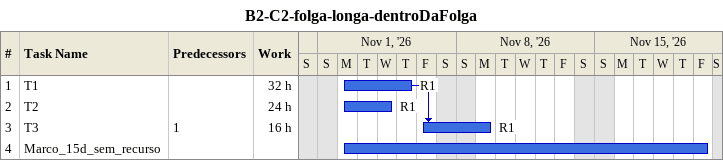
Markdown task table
B2-C2-folga-longa-dentroDaFolga

| ID | Task | Start | Finish | Predecessors | Resources | Work (h) |
|---|---|---|---|---|---|---|
| 1 | T1 | 2026-11-02 | 2026-11-05 |  | R1 | 32 |
| 2 | T2 | 2026-11-02 | 2026-11-04 |  | R1 | 24 |
| 3 | T3 | 2026-11-06 | 2026-11-09 | 1 | R1 | 16 |
| 4 | Marco_15d_sem_recurso | 2026-11-02 | 2026-11-20 |  |  |  |
